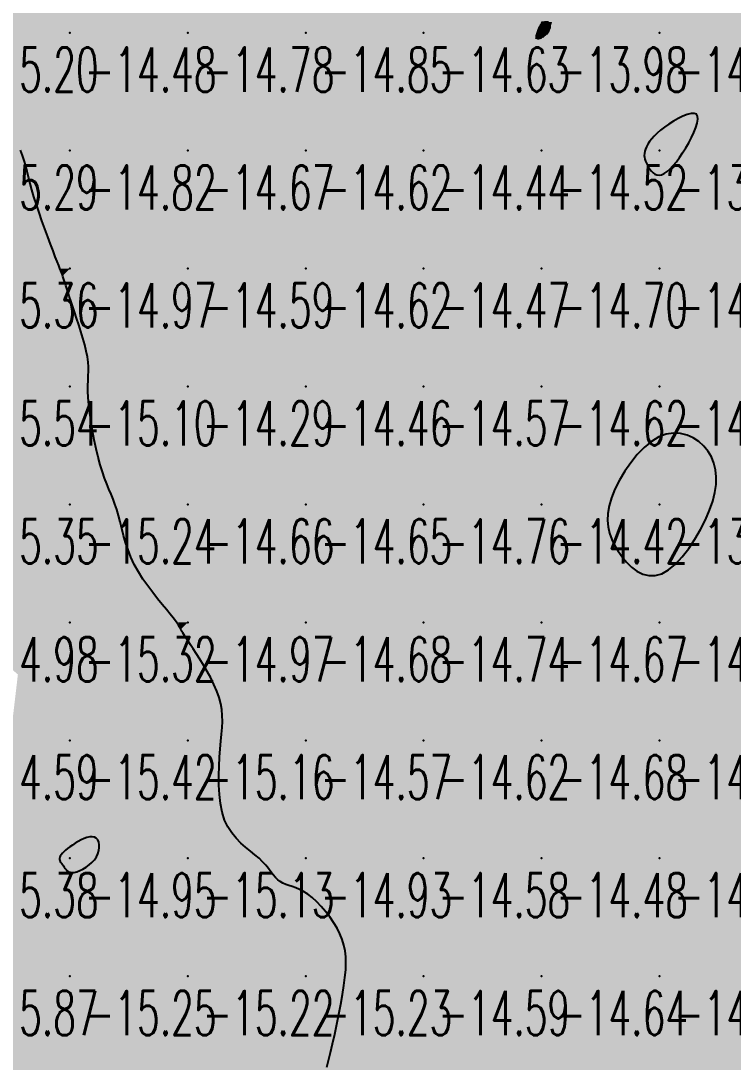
# Model space of a CAD drawing. Header units: millimetres. Extents: x 88261 to 90953, y 390274 to 392322.
# Drawn here: x 89646.1 to 89706.5, y 391120 to 391208.2 of the extents above; entities that cross this region are included whole.
import ezdxf
from ezdxf.enums import TextEntityAlignment as Align

# ---------------------------------------------------------------- set-up
doc = ezdxf.new("R2010")
doc.units = ezdxf.units.MM
doc.header["$LTSCALE"] = 25
for name, color, linetype in [('CN_03_00', 7, 'Continuous'), ('CN_04_00', 242, 'Continuous'), ('COTEAlt', 7, 'Continuous'), ('TN_COLORIAGE', 7, 'Continuous')]:
    doc.layers.add(name, color=color, linetype=linetype)
doc.styles.add('Simplex 1.0', font='Simplex.shx', dxfattribs={"width": 0.99, "height": 2.5})
doc.styles.get("Standard").update_dxf_attribs({"font": 'times.ttf'})

# ---------------------------------------------------------------- blocks, each defined once
blk = doc.blocks.new('COTE')
at = {"color": 0}
blk.add_point((0, 0), dxfattribs=at)
at = {"layer": 'COTEAlt'}
blk.add_attdef('ALT', text='', height=3.75, dxfattribs=at).set_placement((1.25, -1.25), align=Align.TOP_LEFT)

msp = doc.modelspace()

# ---------------------------------------------------------------- linework, layer by layer
at = {"layer": 'CN_03_00', "elevation": -14, "flags": 128}
for points in [[(89690.337, 391206.881), (89690.411, 391206.924), (89690.485, 391206.972), (89690.558, 391207.028), (89690.628, 391207.089), (89690.695, 391207.157), (89690.759, 391207.231), (89690.817, 391207.312), (89690.87, 391207.4), (89690.916, 391207.492), (89690.953, 391207.586), (89690.979, 391207.679), (89690.994, 391207.77), (89690.995, 391207.855), (89690.981, 391207.932), (89690.951, 391207.999), (89690.903, 391208.054), (89690.84, 391208.095), (89690.766, 391208.123), (89690.683, 391208.136), (89690.595, 391208.135), (89690.506, 391208.119), (89690.418, 391208.087), (89690.334, 391208.039), (89690.258, 391207.975), (89690.19, 391207.898), (89690.128, 391207.81), (89690.073, 391207.714), (89690.023, 391207.613), (89689.979, 391207.511), (89689.939, 391207.409), (89689.903, 391207.311), (89689.871, 391207.22), (89689.844, 391207.136), (89689.821, 391207.059), (89689.805, 391206.99), (89689.797, 391206.929), (89689.796, 391206.878), (89689.804, 391206.835), (89689.823, 391206.801), (89689.852, 391206.777), (89689.891, 391206.763), (89689.939, 391206.757), (89689.994, 391206.76), (89690.055, 391206.771), (89690.121, 391206.788), (89690.191, 391206.813), (89690.263, 391206.844), (89690.337, 391206.881)], [(89700.672, 391195.302), (89700.913, 391195.47), (89701.165, 391195.695), (89701.426, 391195.971), (89701.693, 391196.292), (89701.961, 391196.652), (89702.228, 391197.045), (89702.489, 391197.465), (89702.742, 391197.905), (89702.976, 391198.352), (89703.18, 391198.789), (89703.345, 391199.203), (89703.459, 391199.578), (89703.512, 391199.899), (89703.493, 391200.152), (89703.392, 391200.321), (89703.203, 391200.396), (89702.938, 391200.386), (89702.614, 391200.302), (89702.247, 391200.158), (89701.854, 391199.967), (89701.453, 391199.741), (89701.059, 391199.492), (89700.691, 391199.234), (89700.36, 391198.978), (89700.069, 391198.726), (89699.817, 391198.48), (89699.601, 391198.24), (89699.42, 391198.009), (89699.272, 391197.787), (89699.156, 391197.575), (89699.07, 391197.375), (89699.012, 391197.187), (89698.981, 391197.009), (89698.974, 391196.839), (89698.99, 391196.674), (89699.026, 391196.511), (89699.081, 391196.348), (89699.152, 391196.183), (89699.238, 391196.013), (89699.337, 391195.837), (89699.45, 391195.663), (89699.576, 391195.501), (89699.718, 391195.36), (89699.875, 391195.249), (89700.048, 391195.179), (89700.238, 391195.158), (89700.446, 391195.197), (89700.672, 391195.302)], [(89701.025, 391161.699), (89701.609, 391162.187), (89702.185, 391162.801), (89702.741, 391163.512), (89703.265, 391164.291), (89703.742, 391165.11), (89704.161, 391165.941), (89704.509, 391166.756), (89704.774, 391167.529), (89704.956, 391168.258), (89705.057, 391168.944), (89705.078, 391169.586), (89705.02, 391170.186), (89704.884, 391170.746), (89704.673, 391171.264), (89704.387, 391171.743), (89704.03, 391172.181), (89703.608, 391172.566), (89703.131, 391172.883), (89702.606, 391173.118), (89702.044, 391173.258), (89701.453, 391173.288), (89700.841, 391173.193), (89700.218, 391172.96), (89699.592, 391172.581), (89698.975, 391172.074), (89698.381, 391171.466), (89697.822, 391170.782), (89697.31, 391170.048), (89696.858, 391169.29), (89696.479, 391168.533), (89696.184, 391167.803), (89695.984, 391167.121), (89695.874, 391166.486), (89695.849, 391165.89), (89695.902, 391165.329), (89696.025, 391164.794), (89696.212, 391164.281), (89696.457, 391163.782), (89696.753, 391163.291), (89697.094, 391162.807), (89697.475, 391162.347), (89697.895, 391161.934), (89698.349, 391161.591), (89698.835, 391161.34), (89699.348, 391161.203), (89699.887, 391161.204), (89700.448, 391161.364), (89701.025, 391161.699)]]:
    msp.add_lwpolyline(points, close=True, dxfattribs=at)
at = {"layer": 'CN_04_00', "elevation": -15, "flags": 128}
msp.add_lwpolyline([(89672.034, 391119.516), (89672.188, 391120.093), (89672.356, 391120.764), (89672.534, 391121.515), (89672.715, 391122.322), (89672.895, 391123.165), (89673.068, 391124.02), (89673.228, 391124.867), (89673.371, 391125.684), (89673.49, 391126.448), (89673.581, 391127.143), (89673.64, 391127.775), (89673.664, 391128.354), (89673.65, 391128.891), (89673.595, 391129.397), (89673.496, 391129.881), (89673.351, 391130.356), (89673.155, 391130.831), (89672.908, 391131.314), (89672.617, 391131.798), (89672.29, 391132.274), (89671.936, 391132.732), (89671.565, 391133.163), (89671.184, 391133.557), (89670.802, 391133.903), (89670.429, 391134.194), (89670.071, 391134.421), (89669.731, 391134.596), (89669.408, 391134.73), (89669.104, 391134.837), (89668.819, 391134.93), (89668.554, 391135.022), (89668.308, 391135.127), (89668.083, 391135.256), (89667.878, 391135.42), (89667.685, 391135.618), (89667.495, 391135.844), (89667.3, 391136.094), (89667.091, 391136.363), (89666.859, 391136.646), (89666.595, 391136.939), (89666.291, 391137.235), (89665.941, 391137.534), (89665.557, 391137.843), (89665.153, 391138.172), (89664.745, 391138.531), (89664.347, 391138.932), (89663.976, 391139.384), (89663.645, 391139.897), (89663.37, 391140.483), (89663.161, 391141.146), (89663.016, 391141.873), (89662.924, 391142.644), (89662.879, 391143.442), (89662.871, 391144.247), (89662.893, 391145.041), (89662.936, 391145.805), (89662.992, 391146.52), (89663.052, 391147.172), (89663.109, 391147.77), (89663.154, 391148.323), (89663.178, 391148.846), (89663.174, 391149.349), (89663.133, 391149.845), (89663.048, 391150.345), (89662.909, 391150.862), (89662.712, 391151.404), (89662.466, 391151.963), (89662.185, 391152.526), (89661.881, 391153.083), (89661.567, 391153.62), (89661.256, 391154.127), (89660.962, 391154.591), (89660.696, 391155.001), (89660.47, 391155.347), (89660.281, 391155.635), (89660.126, 391155.872), (89659.999, 391156.065), (89659.897, 391156.223), (89659.815, 391156.354), (89659.749, 391156.465), (89659.694, 391156.564), (89659.646, 391156.659), (89659.596, 391156.759), (89659.535, 391156.872), (89659.454, 391157.007), (89659.344, 391157.173), (89659.196, 391157.378), (89659.001, 391157.633), (89658.751, 391157.944), (89658.439, 391158.319), (89658.077, 391158.753), (89657.681, 391159.236), (89657.265, 391159.763), (89656.844, 391160.326), (89656.434, 391160.915), (89656.05, 391161.525), (89655.706, 391162.146), (89655.415, 391162.772), (89655.171, 391163.397), (89654.966, 391164.015), (89654.791, 391164.621), (89654.638, 391165.208), (89654.497, 391165.771), (89654.36, 391166.304), (89654.219, 391166.802), (89654.066, 391167.263), (89653.903, 391167.698), (89653.73, 391168.121), (89653.552, 391168.547), (89653.368, 391168.992), (89653.183, 391169.47), (89652.997, 391169.996), (89652.814, 391170.585), (89652.636, 391171.245), (89652.465, 391171.963), (89652.305, 391172.716), (89652.16, 391173.486), (89652.033, 391174.251), (89651.927, 391174.99), (89651.846, 391175.684), (89651.793, 391176.311), (89651.769, 391176.858), (89651.768, 391177.336), (89651.781, 391177.762), (89651.797, 391178.155), (89651.809, 391178.533), (89651.807, 391178.913), (89651.783, 391179.313), (89651.726, 391179.751), (89651.631, 391180.241), (89651.503, 391180.772), (89651.35, 391181.332), (89651.179, 391181.906), (89650.997, 391182.481), (89650.813, 391183.042), (89650.634, 391183.577), (89650.469, 391184.07), (89650.322, 391184.511), (89650.193, 391184.902), (89650.082, 391185.246), (89649.985, 391185.548), (89649.901, 391185.811), (89649.828, 391186.04), (89649.764, 391186.239), (89649.707, 391186.412), (89649.655, 391186.565), (89649.602, 391186.71), (89649.545, 391186.863), (89649.477, 391187.038), (89649.394, 391187.248), (89649.292, 391187.509), (89649.164, 391187.835), (89649.005, 391188.241), (89648.814, 391188.735), (89648.596, 391189.304), (89648.359, 391189.932), (89648.113, 391190.6), (89647.865, 391191.289), (89647.624, 391191.982), (89647.398, 391192.662), (89647.196, 391193.309), (89647.024, 391193.91), (89646.875, 391194.467), (89646.743, 391194.988), (89646.619, 391195.479), (89646.495, 391195.947), (89646.363, 391196.398), (89646.216, 391196.839), (89646.044, 391197.277)], dxfattribs=at)
msp.add_lwpolyline([(89650.839, 391136.095), (89651.085, 391136.19), (89651.345, 391136.32), (89651.609, 391136.482), (89651.865, 391136.671), (89652.105, 391136.885), (89652.317, 391137.117), (89652.49, 391137.366), (89652.618, 391137.626), (89652.699, 391137.889), (89652.736, 391138.146), (89652.731, 391138.388), (89652.685, 391138.607), (89652.6, 391138.793), (89652.479, 391138.938), (89652.324, 391139.032), (89652.136, 391139.071), (89651.922, 391139.058), (89651.689, 391139.002), (89651.443, 391138.911), (89651.19, 391138.792), (89650.937, 391138.655), (89650.691, 391138.506), (89650.458, 391138.353), (89650.243, 391138.204), (89650.049, 391138.06), (89649.877, 391137.922), (89649.727, 391137.789), (89649.601, 391137.663), (89649.5, 391137.543), (89649.425, 391137.431), (89649.377, 391137.326), (89649.357, 391137.229), (89649.36, 391137.138), (89649.385, 391137.05), (89649.426, 391136.965), (89649.481, 391136.879), (89649.545, 391136.791), (89649.616, 391136.698), (89649.689, 391136.598), (89649.763, 391136.491), (89649.839, 391136.381), (89649.923, 391136.276), (89650.02, 391136.181), (89650.133, 391136.103), (89650.267, 391136.05), (89650.427, 391136.026), (89650.617, 391136.04), (89650.839, 391136.095)], close=True, dxfattribs=at)
at = {"layer": 'TN_COLORIAGE', "color": 231}
for points in [[(89644.352, 391211.342, -14.484), (89643.007, 391207.239, -14.484), (89650.249, 391217.239, -14.484), (89650.249, 391207.239, -14.484)], [(89650.249, 391217.239, -14.36), (89650.249, 391207.239, -14.36), (89660.249, 391217.239, -14.36)], [(89650.249, 391207.239, -14.36), (89660.249, 391207.239, -14.36), (89660.249, 391217.239, -14.36)], [(89660.249, 391217.239, -14.889), (89660.249, 391207.239, -14.889), (89670.249, 391217.239, -14.889)], [(89660.249, 391207.239, -14.889), (89670.249, 391207.239, -14.889), (89670.249, 391217.239, -14.889)], [(89670.249, 391217.239, -14.69), (89670.249, 391207.239, -14.69), (89680.249, 391217.239, -14.69)], [(89670.249, 391207.239, -14.69), (89680.249, 391207.239, -14.69), (89680.249, 391217.239, -14.69)], [(89680.249, 391217.239, -14.231), (89680.249, 391207.239, -14.231), (89690.249, 391217.239, -14.231)], [(89680.249, 391207.239, -14), (89689.866, 391207.239, -14), (89690.249, 391217.239, -14), (89690.249, 391208.215, -14)], [(89700.249, 391217.239, -14), (89691.145, 391208.135, -14), (89690.249, 391217.239, -14), (89690.249, 391208.215, -14)], [(89700.249, 391207.239, -14), (89690.878, 391207.239, -14), (89700.249, 391217.239, -14), (89691.145, 391208.135, -14)], [(89700.249, 391207.239, -14), (89704.425, 391211.416, -14), (89700.249, 391217.239, -14), (89703.534, 391217.239, -14)], [(89700.249, 391207.239, -14), (89704.425, 391211.416, -14), (89710.249, 391207.239, -14), (89710.249, 391209.226, -14)], [(89643.007, 391207.239, -14.484), (89643.868, 391200.859, -14.484), (89650.249, 391207.239, -14.484)], [(89646.385, 391197.239, -14.484), (89643.868, 391200.859, -14.484), (89650.249, 391197.239, -14.484), (89650.249, 391207.239, -14.484)], [(89650.249, 391207.239, -14.782), (89650.249, 391197.239, -14.782), (89660.249, 391207.239, -14.782)], [(89650.249, 391197.239, -14.782), (89660.249, 391197.239, -14.782), (89660.249, 391207.239, -14.782)], [(89660.249, 391207.239, -14.847), (89660.249, 391197.239, -14.847), (89670.249, 391207.239, -14.847)], [(89660.249, 391197.239, -14.847), (89670.249, 391197.239, -14.847), (89670.249, 391207.239, -14.847)], [(89670.249, 391207.239, -14.628), (89670.249, 391197.239, -14.628), (89680.249, 391207.239, -14.628)], [(89670.249, 391197.239, -14.628), (89680.249, 391197.239, -14.628), (89680.249, 391207.239, -14.628)], [(89680.249, 391207.239, -14), (89689.866, 391207.239, -14), (89680.249, 391197.239, -14), (89689.706, 391206.696, -14)], [(89690.249, 391197.239, -14), (89690.249, 391206.782, -14), (89680.249, 391197.239, -14), (89689.706, 391206.696, -14)], [(89690.249, 391197.239, -14), (89690.249, 391206.782, -14), (89700.249, 391207.239, -14), (89690.878, 391207.239, -14)], [(89690.249, 391197.239, -14), (89698.767, 391197.239, -14), (89700.249, 391207.239, -14), (89700.249, 391199.198, -14)], [(89700.249, 391207.239, -14), (89700.249, 391199.198, -14), (89710.249, 391207.239, -14), (89704.382, 391201.372, -14)], [(89710.249, 391197.239, -14), (89702.577, 391197.239, -14), (89710.249, 391207.239, -14), (89704.382, 391201.372, -14)], [(89646.385, 391197.239, -14.816), (89646.853, 391193.843, -14.816), (89650.249, 391197.239, -14.816)], [(89649.382, 391187.239, -14.816), (89646.853, 391193.843, -14.816), (89650.249, 391187.239, -14.816), (89650.249, 391197.239, -14.816)], [(89650.249, 391197.239, -14.675), (89650.249, 391187.239, -14.675), (89660.249, 391197.239, -14.675)], [(89650.249, 391187.239, -14.675), (89660.249, 391187.239, -14.675), (89660.249, 391197.239, -14.675)], [(89660.249, 391197.239, -14.621), (89660.249, 391187.239, -14.621), (89670.249, 391197.239, -14.621)], [(89660.249, 391187.239, -14.621), (89670.249, 391187.239, -14.621), (89670.249, 391197.239, -14.621)], [(89670.249, 391197.239, -14.435), (89670.249, 391187.239, -14.435), (89680.249, 391197.239, -14.435)], [(89670.249, 391187.239, -14.435), (89680.249, 391187.239, -14.435), (89680.249, 391197.239, -14.435)], [(89680.249, 391197.239, -14.521), (89680.249, 391187.239, -14.521), (89690.249, 391197.239, -14.521)], [(89680.249, 391187.239, -14.521), (89690.249, 391187.239, -14.521), (89690.249, 391197.239, -14.521)], [(89690.249, 391187.239, -14), (89699.104, 391196.094, -14), (89690.249, 391197.239, -14), (89698.767, 391197.239, -14)], [(89710.249, 391197.239, -14), (89702.577, 391197.239, -14), (89700.249, 391187.239, -14), (89700.249, 391194.461, -14)], [(89700.249, 391187.239, -14.299), (89710.249, 391187.239, -14.299), (89710.249, 391197.239, -14.299)], [(89690.249, 391187.239, -14), (89699.104, 391196.094, -14), (89700.249, 391187.239, -14), (89700.249, 391194.461, -14)], [(89649.382, 391187.239, -14.966), (89649.653, 391186.644, -14.966), (89650.249, 391187.239, -14.966)], [(89650.249, 391184.656, -14.966), (89649.653, 391186.644, -14.966), (89650.249, 391187.239, -14.966)], [(89650.249, 391184.656, -14.587), (89652.163, 391179.153, -14.587), (89650.249, 391187.239, -14.587), (89660.249, 391187.239, -14.587)], [(89652.163, 391179.153, -14.289), (89651.457, 391177.239, -14.289), (89660.249, 391187.239, -14.289), (89660.249, 391177.239, -14.289)], [(89660.249, 391187.239, -14.623), (89660.249, 391177.239, -14.623), (89670.249, 391187.239, -14.623)], [(89660.249, 391177.239, -14.623), (89670.249, 391177.239, -14.623), (89670.249, 391187.239, -14.623)], [(89670.249, 391187.239, -14.467), (89670.249, 391177.239, -14.467), (89680.249, 391187.239, -14.467)], [(89670.249, 391177.239, -14.467), (89680.249, 391177.239, -14.467), (89680.249, 391187.239, -14.467)], [(89680.249, 391187.239, -14.702), (89680.249, 391177.239, -14.702), (89690.249, 391187.239, -14.702)], [(89680.249, 391177.239, -14.702), (89690.249, 391177.239, -14.702), (89690.249, 391187.239, -14.702)], [(89690.249, 391187.239, -14.236), (89690.249, 391177.239, -14.236), (89700.249, 391187.239, -14.236)], [(89690.249, 391177.239, -14.236), (89700.249, 391177.239, -14.236), (89700.249, 391187.239, -14.236)], [(89700.249, 391187.239, -14.343), (89700.249, 391177.239, -14.343), (89710.249, 391187.239, -14.343)], [(89700.249, 391177.239, -14.343), (89710.249, 391177.239, -14.343), (89710.249, 391187.239, -14.343)], [(89651.457, 391177.239, -14.289), (89652.767, 391169.758, -14.289), (89660.249, 391177.239, -14.289)], [(89654.359, 391167.239, -14.289), (89652.767, 391169.758, -14.289), (89660.249, 391167.239, -14.289), (89660.249, 391177.239, -14.289)], [(89660.249, 391177.239, -14.46), (89660.249, 391167.239, -14.46), (89670.249, 391177.239, -14.46)], [(89660.249, 391167.239, -14.46), (89670.249, 391167.239, -14.46), (89670.249, 391177.239, -14.46)], [(89670.249, 391177.239, -14.574), (89670.249, 391167.239, -14.574), (89680.249, 391177.239, -14.574)], [(89670.249, 391167.239, -14.574), (89680.249, 391167.239, -14.574), (89680.249, 391177.239, -14.574)], [(89680.249, 391177.239, -14.625), (89680.249, 391167.239, -14.625), (89690.249, 391177.239, -14.625)], [(89680.249, 391167.239, -14.625), (89690.249, 391167.239, -14.625), (89690.249, 391177.239, -14.625)], [(89690.249, 391177.239, -14.158), (89690.249, 391167.239, -14.158), (89700.249, 391177.239, -14.158)], [(89690.249, 391167.239, -14), (89695.143, 391167.239, -14), (89700.249, 391177.239, -14), (89700.249, 391174.591, -14)], [(89710.249, 391177.239, -14), (89705.167, 391172.157, -14), (89700.249, 391177.239, -14), (89700.249, 391174.591, -14)], [(89710.249, 391177.239, -14), (89705.167, 391172.157, -14), (89710.249, 391167.239, -14), (89705.409, 391167.239, -14)], [(89654.359, 391167.239, -14.657), (89655.109, 391162.1, -14.657), (89660.249, 391167.239, -14.657)], [(89659.444, 391157.239, -14.657), (89655.109, 391162.1, -14.657), (89660.249, 391157.239, -14.657), (89660.249, 391167.239, -14.657)], [(89660.249, 391167.239, -14.648), (89660.249, 391157.239, -14.648), (89670.249, 391167.239, -14.648)], [(89660.249, 391157.239, -14.648), (89670.249, 391157.239, -14.648), (89670.249, 391167.239, -14.648)], [(89670.249, 391167.239, -14.759), (89670.249, 391157.239, -14.759), (89680.249, 391167.239, -14.759)], [(89670.249, 391157.239, -14.759), (89680.249, 391157.239, -14.759), (89680.249, 391167.239, -14.759)], [(89680.249, 391167.239, -14.421), (89680.249, 391157.239, -14.421), (89690.249, 391167.239, -14.421)], [(89680.249, 391157.239, -14.421), (89690.249, 391157.239, -14.421), (89690.249, 391167.239, -14.421)], [(89690.249, 391157.239, -14), (89696.282, 391163.272, -14), (89690.249, 391167.239, -14), (89695.143, 391167.239, -14)], [(89710.249, 391167.239, -14), (89705.409, 391167.239, -14), (89700.249, 391157.239, -14), (89700.249, 391159.418, -14)], [(89700.249, 391157.239, -14.412), (89710.249, 391157.239, -14.412), (89710.249, 391167.239, -14.412)], [(89690.249, 391157.239, -14), (89696.282, 391163.272, -14), (89700.249, 391157.239, -14), (89700.249, 391159.418, -14)], [(89659.444, 391157.239, -14.972), (89659.618, 391156.609, -14.972), (89660.249, 391157.239, -14.972)], [(89660.249, 391155.71, -14.972), (89659.618, 391156.609, -14.972), (89660.249, 391157.239, -14.972)], [(89660.249, 391155.71, -14.683), (89663.565, 391150.556, -14.683), (89660.249, 391157.239, -14.683), (89670.249, 391157.239, -14.683)], [(89663.565, 391150.556, -14.574), (89662.943, 391147.239, -14.574), (89670.249, 391157.239, -14.574), (89670.249, 391147.239, -14.574)], [(89670.249, 391157.239, -14.743), (89670.249, 391147.239, -14.743), (89680.249, 391157.239, -14.743)], [(89670.249, 391147.239, -14.743), (89680.249, 391147.239, -14.743), (89680.249, 391157.239, -14.743)], [(89680.249, 391157.239, -14.668), (89680.249, 391147.239, -14.668), (89690.249, 391157.239, -14.668)], [(89680.249, 391147.239, -14.668), (89690.249, 391147.239, -14.668), (89690.249, 391157.239, -14.668)], [(89690.249, 391157.239, -14.122), (89690.249, 391147.239, -14.122), (89700.249, 391157.239, -14.122)], [(89690.249, 391147.239, -14.122), (89700.249, 391147.239, -14.122), (89700.249, 391157.239, -14.122)], [(89700.249, 391157.239, -14.147), (89700.249, 391147.239, -14.147), (89710.249, 391157.239, -14.147)], [(89700.249, 391147.239, -14.147), (89710.249, 391147.239, -14.147), (89710.249, 391157.239, -14.147)], [(89662.614, 391139.605, -14.574), (89662.943, 391147.239, -14.574), (89670.249, 391147.239, -14.574)], [(89666.818, 391137.239, -14.574), (89662.614, 391139.605, -14.574), (89670.249, 391137.239, -14.574), (89670.249, 391147.239, -14.574)], [(89670.249, 391147.239, -14.623), (89670.249, 391137.239, -14.623), (89680.249, 391147.239, -14.623)], [(89670.249, 391137.239, -14.623), (89680.249, 391137.239, -14.623), (89680.249, 391147.239, -14.623)], [(89680.249, 391147.239, -14.677), (89680.249, 391137.239, -14.677), (89690.249, 391147.239, -14.677)], [(89680.249, 391137.239, -14.677), (89690.249, 391137.239, -14.677), (89690.249, 391147.239, -14.677)], [(89690.249, 391147.239, -14.507), (89690.249, 391137.239, -14.507), (89700.249, 391147.239, -14.507)], [(89690.249, 391137.239, -14.507), (89700.249, 391137.239, -14.507), (89700.249, 391147.239, -14.507)], [(89700.249, 391147.239, -14.136), (89700.249, 391137.239, -14.136), (89710.249, 391147.239, -14.136)], [(89700.249, 391137.239, -14.136), (89710.249, 391137.239, -14.136), (89710.249, 391147.239, -14.136)], [(89652.672, 391139.662, -14.95), (89650.249, 391138.305, -14.95), (89650.249, 391137.239, -14.95)], [(89653.006, 391137.239, -14.95), (89652.672, 391139.662, -14.95), (89650.249, 391137.239, -14.95)], [(89649.078, 391137.239, -14.95), (89650.249, 391138.305, -14.95), (89650.249, 391137.239, -14.95)], [(89649.078, 391137.239, -14.95), (89649.702, 391136.693, -14.95), (89650.249, 391137.239, -14.95)], [(89650.249, 391135.577, -14.95), (89649.702, 391136.693, -14.95), (89650.249, 391137.239, -14.95)], [(89653.006, 391137.239, -14.95), (89650.249, 391135.577, -14.95), (89650.249, 391137.239, -14.95)], [(89666.818, 391137.239, -14.931), (89667.858, 391134.849, -14.931), (89670.249, 391137.239, -14.931)], [(89667.858, 391134.849, -14.931), (89670.249, 391134.9, -14.931), (89670.249, 391137.239, -14.931)], [(89670.249, 391134.9, -14.575), (89673.72, 391130.711, -14.575), (89670.249, 391137.239, -14.575), (89680.249, 391137.239, -14.575)], [(89673.798, 391127.239, -14.575), (89673.72, 391130.711, -14.575), (89680.249, 391127.239, -14.575), (89680.249, 391137.239, -14.575)], [(89680.249, 391137.239, -14.481), (89680.249, 391127.239, -14.481), (89690.249, 391137.239, -14.481)], [(89680.249, 391127.239, -14.481), (89690.249, 391127.239, -14.481), (89690.249, 391137.239, -14.481)], [(89690.249, 391137.239, -14.324), (89690.249, 391127.239, -14.324), (89700.249, 391137.239, -14.324)], [(89690.249, 391127.239, -14.324), (89700.249, 391127.239, -14.324), (89700.249, 391137.239, -14.324)], [(89700.249, 391137.239, -14.266), (89700.249, 391127.239, -14.266), (89710.249, 391137.239, -14.266)], [(89700.249, 391127.239, -14.266), (89710.249, 391127.239, -14.266), (89710.249, 391137.239, -14.266)], [(89672.029, 391119.019, -14.172), (89671.219, 391117.239, -14.172), (89680.249, 391127.239, -14.172), (89680.249, 391117.239, -14.172)], [(89672.029, 391119.019, -14.589), (89673.798, 391127.239, -14.589), (89680.249, 391127.239, -14.589)], [(89680.249, 391127.239, -14.645), (89680.249, 391117.239, -14.645), (89690.249, 391127.239, -14.645)], [(89690.249, 391127.239, -14), (89690.249, 391117.637, -14), (89680.249, 391117.239, -14), (89688.907, 391117.239, -14)], [(89690.249, 391127.239, -14), (89690.249, 391117.637, -14), (89700.249, 391127.239, -14), (89690.698, 391117.688, -14)], [(89700.249, 391127.239, -14), (89690.698, 391117.688, -14), (89700.249, 391117.239, -14), (89690.703, 391117.239, -14)], [(89700.249, 391127.239, -14.418), (89700.249, 391117.239, -14.418), (89710.249, 391127.239, -14.418)], [(89700.249, 391117.239, -14.418), (89710.249, 391117.239, -14.418), (89710.249, 391127.239, -14.418)]]:
    msp.add_solid(points, dxfattribs=at)
at = {"layer": 'TN_COLORIAGE', "color": 221}
for points in [[(89690.249, 391208.215, -13.975), (89689.866, 391207.239, -13.975), (89690.249, 391207.239, -13.975)], [(89690.249, 391208.215, -13.975), (89691.145, 391208.135, -13.975), (89690.249, 391207.239, -13.975)], [(89691.145, 391208.135, -13.975), (89690.878, 391207.239, -13.975), (89690.249, 391207.239, -13.975)], [(89689.706, 391206.696, -13.975), (89689.866, 391207.239, -13.975), (89690.249, 391207.239, -13.975)], [(89689.706, 391206.696, -13.975), (89690.249, 391206.782, -13.975), (89690.249, 391207.239, -13.975)], [(89690.878, 391207.239, -13.975), (89690.249, 391206.782, -13.975), (89690.249, 391207.239, -13.975)], [(89704.382, 391201.372, -13.909), (89700.249, 391199.198, -13.909), (89700.249, 391197.239, -13.909)], [(89704.382, 391201.372, -13.909), (89702.577, 391197.239, -13.909), (89700.249, 391197.239, -13.909)], [(89700.249, 391199.198, -13.909), (89698.767, 391197.239, -13.909), (89700.249, 391197.239, -13.909)], [(89698.767, 391197.239, -13.909), (89699.104, 391196.094, -13.909), (89700.249, 391197.239, -13.909)], [(89700.249, 391194.461, -13.909), (89699.104, 391196.094, -13.909), (89700.249, 391197.239, -13.909)], [(89700.249, 391194.461, -13.909), (89702.577, 391197.239, -13.909), (89700.249, 391197.239, -13.909)], [(89700.249, 391174.591, -13.561), (89695.143, 391167.239, -13.561), (89700.249, 391167.239, -13.561)], [(89700.249, 391174.591, -13.561), (89705.167, 391172.157, -13.561), (89700.249, 391167.239, -13.561)], [(89705.409, 391167.239, -13.561), (89705.167, 391172.157, -13.561), (89700.249, 391167.239, -13.561)], [(89695.143, 391167.239, -13.561), (89696.282, 391163.272, -13.561), (89700.249, 391167.239, -13.561)], [(89700.249, 391159.418, -13.561), (89696.282, 391163.272, -13.561), (89700.249, 391167.239, -13.561)], [(89700.249, 391159.418, -13.561), (89705.409, 391167.239, -13.561), (89700.249, 391167.239, -13.561)]]:
    msp.add_solid(points, dxfattribs=at)
at = {"layer": 'TN_COLORIAGE', "color": 241}
for points in [[(89643.868, 391200.859, -15.293), (89646.385, 391197.239, -15.293), (89640.249, 391197.239, -15.293)], [(89640.249, 391187.239, -15), (89646.853, 391193.843, -15), (89640.249, 391197.239, -15), (89646.385, 391197.239, -15)], [(89646.853, 391193.843, -15.358), (89649.382, 391187.239, -15.358), (89640.249, 391187.239, -15.358)], [(89640.249, 391177.239, -15), (89649.653, 391186.644, -15), (89640.249, 391187.239, -15), (89649.382, 391187.239, -15)], [(89640.249, 391177.239, -15), (89649.653, 391186.644, -15), (89650.249, 391177.239, -15), (89650.249, 391184.656, -15)], [(89652.163, 391179.153, -15.098), (89650.249, 391184.656, -15.098), (89650.249, 391177.239, -15.098)], [(89651.457, 391177.239, -15.098), (89652.163, 391179.153, -15.098), (89650.249, 391177.239, -15.098)], [(89640.249, 391177.239, -15.098), (89640.249, 391167.239, -15.098), (89650.249, 391177.239, -15.098)], [(89640.249, 391167.239, -15.098), (89650.249, 391167.239, -15.098), (89650.249, 391177.239, -15.098)], [(89650.249, 391167.239, -15), (89652.767, 391169.758, -15), (89650.249, 391177.239, -15), (89651.457, 391177.239, -15)], [(89652.767, 391169.758, -15.239), (89654.359, 391167.239, -15.239), (89650.249, 391167.239, -15.239)], [(89640.249, 391167.239, -15), (89640.249, 391157.718, -15), (89650.249, 391167.239, -15), (89640.935, 391157.926, -15)], [(89650.249, 391157.239, -15), (89640.765, 391157.239, -15), (89650.249, 391167.239, -15), (89640.935, 391157.926, -15)], [(89650.249, 391157.239, -15), (89655.109, 391162.1, -15), (89650.249, 391167.239, -15), (89654.359, 391167.239, -15)], [(89655.109, 391162.1, -15.324), (89659.444, 391157.239, -15.324), (89650.249, 391157.239, -15.324)], [(89645.829, 391152.819, -15.324), (89640.765, 391157.239, -15.324), (89650.249, 391157.239, -15.324)], [(89650.249, 391147.239, -15), (89645.175, 391147.239, -15), (89650.249, 391157.239, -15), (89645.829, 391152.819, -15)], [(89650.249, 391147.239, -15), (89659.618, 391156.609, -15), (89650.249, 391157.239, -15), (89659.444, 391157.239, -15)], [(89650.249, 391147.239, -15), (89659.618, 391156.609, -15), (89660.249, 391147.239, -15), (89660.249, 391155.71, -15)], [(89663.565, 391150.556, -15.157), (89660.249, 391155.71, -15.157), (89660.249, 391147.239, -15.157)], [(89662.943, 391147.239, -15.157), (89663.565, 391150.556, -15.157), (89660.249, 391147.239, -15.157)], [(89650.249, 391147.239, -15), (89645.175, 391147.239, -15), (89640.249, 391137.239, -15), (89640.249, 391142.048, -15)], [(89650.249, 391147.239, -15), (89650.249, 391138.305, -15), (89640.249, 391137.239, -15), (89649.078, 391137.239, -15)], [(89650.249, 391147.239, -15), (89650.249, 391138.305, -15), (89660.249, 391147.239, -15), (89652.672, 391139.662, -15)], [(89660.249, 391147.239, -15), (89652.672, 391139.662, -15), (89660.249, 391137.239, -15), (89653.006, 391137.239, -15)], [(89660.249, 391147.239, -15), (89662.943, 391147.239, -15), (89660.249, 391137.239, -15), (89662.614, 391139.605, -15)], [(89662.614, 391139.605, -15.132), (89666.818, 391137.239, -15.132), (89660.249, 391137.239, -15.132)], [(89640.249, 391127.239, -15), (89649.702, 391136.693, -15), (89640.249, 391137.239, -15), (89649.078, 391137.239, -15)], [(89640.249, 391127.239, -15), (89649.702, 391136.693, -15), (89650.249, 391127.239, -15), (89650.249, 391135.577, -15)], [(89650.249, 391127.239, -15), (89650.249, 391135.577, -15), (89660.249, 391137.239, -15), (89653.006, 391137.239, -15)], [(89650.249, 391127.239, -15.132), (89660.249, 391127.239, -15.132), (89660.249, 391137.239, -15.132)], [(89660.249, 391127.239, -15), (89667.858, 391134.849, -15), (89660.249, 391137.239, -15), (89666.818, 391137.239, -15)], [(89670.249, 391127.239, -15), (89670.249, 391134.9, -15), (89660.249, 391127.239, -15), (89667.858, 391134.849, -15)], [(89673.72, 391130.711, -15.226), (89670.249, 391134.9, -15.226), (89670.249, 391127.239, -15.226)], [(89673.72, 391130.711, -15.226), (89673.798, 391127.239, -15.226), (89670.249, 391127.239, -15.226)], [(89640.249, 391127.239, -15.252), (89640.249, 391117.239, -15.252), (89650.249, 391127.239, -15.252)], [(89640.249, 391117.239, -15), (89649.104, 391117.239, -15), (89650.249, 391127.239, -15), (89650.249, 391118.892, -15)], [(89650.249, 391127.239, -15), (89650.249, 391118.892, -15), (89660.249, 391127.239, -15), (89652.101, 391119.092, -15)], [(89660.249, 391117.239, -15), (89651.044, 391117.239, -15), (89660.249, 391127.239, -15), (89652.101, 391119.092, -15)], [(89660.249, 391127.239, -15.226), (89660.249, 391117.239, -15.226), (89670.249, 391127.239, -15.226)], [(89660.249, 391117.239, -15.226), (89670.249, 391117.239, -15.226), (89670.249, 391127.239, -15.226)], [(89670.249, 391127.239, -15), (89673.798, 391127.239, -15), (89670.249, 391117.239, -15), (89672.029, 391119.019, -15)]]:
    msp.add_solid(points, dxfattribs=at)

# ---------------------------------------------------------------- block references
at = {"layer": 'COTEAlt'}
ref = msp.add_blockref('COTE', (89640.249, 391207.239), dxfattribs=at)
ref.add_attrib('ALT', '-15.20', dxfattribs={"height": 3.75, "style": 'Simplex 1.0', "width": 0.6}).set_placement((89641.499, 391205.989), align=Align.TOP_LEFT)
ref = msp.add_blockref('COTE', (89650.249, 391207.239), dxfattribs=at)
ref.add_attrib('ALT', '-14.48', dxfattribs={"height": 3.75, "style": 'Simplex 1.0', "width": 0.6}).set_placement((89651.499, 391205.989), align=Align.TOP_LEFT)
ref = msp.add_blockref('COTE', (89660.249, 391207.239), dxfattribs=at)
ref.add_attrib('ALT', '-14.78', dxfattribs={"height": 3.75, "style": 'Simplex 1.0', "width": 0.6}).set_placement((89661.499, 391205.989), align=Align.TOP_LEFT)
ref = msp.add_blockref('COTE', (89670.249, 391207.239), dxfattribs=at)
ref.add_attrib('ALT', '-14.85', dxfattribs={"height": 3.75, "style": 'Simplex 1.0', "width": 0.6}).set_placement((89671.499, 391205.989), align=Align.TOP_LEFT)
ref = msp.add_blockref('COTE', (89680.249, 391207.239), dxfattribs=at)
ref.add_attrib('ALT', '-14.63', dxfattribs={"height": 3.75, "style": 'Simplex 1.0', "width": 0.6}).set_placement((89681.499, 391205.989), align=Align.TOP_LEFT)
ref = msp.add_blockref('COTE', (89690.249, 391207.239), dxfattribs=at)
ref.add_attrib('ALT', '-13.98', dxfattribs={"height": 3.75, "style": 'Simplex 1.0', "width": 0.6}).set_placement((89691.499, 391205.989), align=Align.TOP_LEFT)
ref = msp.add_blockref('COTE', (89700.249, 391207.239), dxfattribs=at)
ref.add_attrib('ALT', '-14.37', dxfattribs={"height": 3.75, "style": 'Simplex 1.0', "width": 0.6}).set_placement((89701.499, 391205.989), align=Align.TOP_LEFT)
ref = msp.add_blockref('COTE', (89640.249, 391197.239), dxfattribs=at)
ref.add_attrib('ALT', '-15.29', dxfattribs={"height": 3.75, "style": 'Simplex 1.0', "width": 0.6}).set_placement((89641.499, 391195.989), align=Align.TOP_LEFT)
ref = msp.add_blockref('COTE', (89650.249, 391197.239), dxfattribs=at)
ref.add_attrib('ALT', '-14.82', dxfattribs={"height": 3.75, "style": 'Simplex 1.0', "width": 0.6}).set_placement((89651.499, 391195.989), align=Align.TOP_LEFT)
ref = msp.add_blockref('COTE', (89660.249, 391197.239), dxfattribs=at)
ref.add_attrib('ALT', '-14.67', dxfattribs={"height": 3.75, "style": 'Simplex 1.0', "width": 0.6}).set_placement((89661.499, 391195.989), align=Align.TOP_LEFT)
ref = msp.add_blockref('COTE', (89670.249, 391197.239), dxfattribs=at)
ref.add_attrib('ALT', '-14.62', dxfattribs={"height": 3.75, "style": 'Simplex 1.0', "width": 0.6}).set_placement((89671.499, 391195.989), align=Align.TOP_LEFT)
ref = msp.add_blockref('COTE', (89680.249, 391197.239), dxfattribs=at)
ref.add_attrib('ALT', '-14.44', dxfattribs={"height": 3.75, "style": 'Simplex 1.0', "width": 0.6}).set_placement((89681.499, 391195.989), align=Align.TOP_LEFT)
ref = msp.add_blockref('COTE', (89690.249, 391197.239), dxfattribs=at)
ref.add_attrib('ALT', '-14.52', dxfattribs={"height": 3.75, "style": 'Simplex 1.0', "width": 0.6}).set_placement((89691.499, 391195.989), align=Align.TOP_LEFT)
ref = msp.add_blockref('COTE', (89700.249, 391197.239), dxfattribs=at)
ref.add_attrib('ALT', '-13.91', dxfattribs={"height": 3.75, "style": 'Simplex 1.0', "width": 0.6}).set_placement((89701.499, 391195.989), align=Align.TOP_LEFT)
ref = msp.add_blockref('COTE', (89640.249, 391187.239), dxfattribs=at)
ref.add_attrib('ALT', '-15.36', dxfattribs={"height": 3.75, "style": 'Simplex 1.0', "width": 0.6}).set_placement((89641.499, 391185.989), align=Align.TOP_LEFT)
ref = msp.add_blockref('COTE', (89650.249, 391187.239), dxfattribs=at)
ref.add_attrib('ALT', '-14.97', dxfattribs={"height": 3.75, "style": 'Simplex 1.0', "width": 0.6}).set_placement((89651.499, 391185.989), align=Align.TOP_LEFT)
ref = msp.add_blockref('COTE', (89660.249, 391187.239), dxfattribs=at)
ref.add_attrib('ALT', '-14.59', dxfattribs={"height": 3.75, "style": 'Simplex 1.0', "width": 0.6}).set_placement((89661.499, 391185.989), align=Align.TOP_LEFT)
ref = msp.add_blockref('COTE', (89670.249, 391187.239), dxfattribs=at)
ref.add_attrib('ALT', '-14.62', dxfattribs={"height": 3.75, "style": 'Simplex 1.0', "width": 0.6}).set_placement((89671.499, 391185.989), align=Align.TOP_LEFT)
ref = msp.add_blockref('COTE', (89680.249, 391187.239), dxfattribs=at)
ref.add_attrib('ALT', '-14.47', dxfattribs={"height": 3.75, "style": 'Simplex 1.0', "width": 0.6}).set_placement((89681.499, 391185.989), align=Align.TOP_LEFT)
ref = msp.add_blockref('COTE', (89690.249, 391187.239), dxfattribs=at)
ref.add_attrib('ALT', '-14.70', dxfattribs={"height": 3.75, "style": 'Simplex 1.0', "width": 0.6}).set_placement((89691.499, 391185.989), align=Align.TOP_LEFT)
ref = msp.add_blockref('COTE', (89700.249, 391187.239), dxfattribs=at)
ref.add_attrib('ALT', '-14.24', dxfattribs={"height": 3.75, "style": 'Simplex 1.0', "width": 0.6}).set_placement((89701.499, 391185.989), align=Align.TOP_LEFT)
ref = msp.add_blockref('COTE', (89640.249, 391177.239), dxfattribs=at)
ref.add_attrib('ALT', '-15.54', dxfattribs={"height": 3.75, "style": 'Simplex 1.0', "width": 0.6}).set_placement((89641.499, 391175.989), align=Align.TOP_LEFT)
ref = msp.add_blockref('COTE', (89650.249, 391177.239), dxfattribs=at)
ref.add_attrib('ALT', '-15.10', dxfattribs={"height": 3.75, "style": 'Simplex 1.0', "width": 0.6}).set_placement((89651.499, 391175.989), align=Align.TOP_LEFT)
ref = msp.add_blockref('COTE', (89660.249, 391177.239), dxfattribs=at)
ref.add_attrib('ALT', '-14.29', dxfattribs={"height": 3.75, "style": 'Simplex 1.0', "width": 0.6}).set_placement((89661.499, 391175.989), align=Align.TOP_LEFT)
ref = msp.add_blockref('COTE', (89670.249, 391177.239), dxfattribs=at)
ref.add_attrib('ALT', '-14.46', dxfattribs={"height": 3.75, "style": 'Simplex 1.0', "width": 0.6}).set_placement((89671.499, 391175.989), align=Align.TOP_LEFT)
ref = msp.add_blockref('COTE', (89680.249, 391177.239), dxfattribs=at)
ref.add_attrib('ALT', '-14.57', dxfattribs={"height": 3.75, "style": 'Simplex 1.0', "width": 0.6}).set_placement((89681.499, 391175.989), align=Align.TOP_LEFT)
ref = msp.add_blockref('COTE', (89690.249, 391177.239), dxfattribs=at)
ref.add_attrib('ALT', '-14.62', dxfattribs={"height": 3.75, "style": 'Simplex 1.0', "width": 0.6}).set_placement((89691.499, 391175.989), align=Align.TOP_LEFT)
ref = msp.add_blockref('COTE', (89700.249, 391177.239), dxfattribs=at)
ref.add_attrib('ALT', '-14.16', dxfattribs={"height": 3.75, "style": 'Simplex 1.0', "width": 0.6}).set_placement((89701.499, 391175.989), align=Align.TOP_LEFT)
ref = msp.add_blockref('COTE', (89640.249, 391167.239), dxfattribs=at)
ref.add_attrib('ALT', '-15.35', dxfattribs={"height": 3.75, "style": 'Simplex 1.0', "width": 0.6}).set_placement((89641.499, 391165.989), align=Align.TOP_LEFT)
ref = msp.add_blockref('COTE', (89650.249, 391167.239), dxfattribs=at)
ref.add_attrib('ALT', '-15.24', dxfattribs={"height": 3.75, "style": 'Simplex 1.0', "width": 0.6}).set_placement((89651.499, 391165.989), align=Align.TOP_LEFT)
ref = msp.add_blockref('COTE', (89660.249, 391167.239), dxfattribs=at)
ref.add_attrib('ALT', '-14.66', dxfattribs={"height": 3.75, "style": 'Simplex 1.0', "width": 0.6}).set_placement((89661.499, 391165.989), align=Align.TOP_LEFT)
ref = msp.add_blockref('COTE', (89670.249, 391167.239), dxfattribs=at)
ref.add_attrib('ALT', '-14.65', dxfattribs={"height": 3.75, "style": 'Simplex 1.0', "width": 0.6}).set_placement((89671.499, 391165.989), align=Align.TOP_LEFT)
ref = msp.add_blockref('COTE', (89680.249, 391167.239), dxfattribs=at)
ref.add_attrib('ALT', '-14.76', dxfattribs={"height": 3.75, "style": 'Simplex 1.0', "width": 0.6}).set_placement((89681.499, 391165.989), align=Align.TOP_LEFT)
ref = msp.add_blockref('COTE', (89690.249, 391167.239), dxfattribs=at)
ref.add_attrib('ALT', '-14.42', dxfattribs={"height": 3.75, "style": 'Simplex 1.0', "width": 0.6}).set_placement((89691.499, 391165.989), align=Align.TOP_LEFT)
ref = msp.add_blockref('COTE', (89700.249, 391167.239), dxfattribs=at)
ref.add_attrib('ALT', '-13.56', dxfattribs={"height": 3.75, "style": 'Simplex 1.0', "width": 0.6}).set_placement((89701.499, 391165.989), align=Align.TOP_LEFT)
ref = msp.add_blockref('COTE', (89640.249, 391157.239), dxfattribs=at)
ref.add_attrib('ALT', '-14.98', dxfattribs={"height": 3.75, "style": 'Simplex 1.0', "width": 0.6}).set_placement((89641.499, 391155.989), align=Align.TOP_LEFT)
ref = msp.add_blockref('COTE', (89650.249, 391157.239), dxfattribs=at)
ref.add_attrib('ALT', '-15.32', dxfattribs={"height": 3.75, "style": 'Simplex 1.0', "width": 0.6}).set_placement((89651.499, 391155.989), align=Align.TOP_LEFT)
ref = msp.add_blockref('COTE', (89660.249, 391157.239), dxfattribs=at)
ref.add_attrib('ALT', '-14.97', dxfattribs={"height": 3.75, "style": 'Simplex 1.0', "width": 0.6}).set_placement((89661.499, 391155.989), align=Align.TOP_LEFT)
ref = msp.add_blockref('COTE', (89670.249, 391157.239), dxfattribs=at)
ref.add_attrib('ALT', '-14.68', dxfattribs={"height": 3.75, "style": 'Simplex 1.0', "width": 0.6}).set_placement((89671.499, 391155.989), align=Align.TOP_LEFT)
ref = msp.add_blockref('COTE', (89680.249, 391157.239), dxfattribs=at)
ref.add_attrib('ALT', '-14.74', dxfattribs={"height": 3.75, "style": 'Simplex 1.0', "width": 0.6}).set_placement((89681.499, 391155.989), align=Align.TOP_LEFT)
ref = msp.add_blockref('COTE', (89690.249, 391157.239), dxfattribs=at)
ref.add_attrib('ALT', '-14.67', dxfattribs={"height": 3.75, "style": 'Simplex 1.0', "width": 0.6}).set_placement((89691.499, 391155.989), align=Align.TOP_LEFT)
ref = msp.add_blockref('COTE', (89700.249, 391157.239), dxfattribs=at)
ref.add_attrib('ALT', '-14.12', dxfattribs={"height": 3.75, "style": 'Simplex 1.0', "width": 0.6}).set_placement((89701.499, 391155.989), align=Align.TOP_LEFT)
ref = msp.add_blockref('COTE', (89640.249, 391147.239), dxfattribs=at)
ref.add_attrib('ALT', '-14.59', dxfattribs={"height": 3.75, "style": 'Simplex 1.0', "width": 0.6}).set_placement((89641.499, 391145.989), align=Align.TOP_LEFT)
ref = msp.add_blockref('COTE', (89650.249, 391147.239), dxfattribs=at)
ref.add_attrib('ALT', '-15.42', dxfattribs={"height": 3.75, "style": 'Simplex 1.0', "width": 0.6}).set_placement((89651.499, 391145.989), align=Align.TOP_LEFT)
ref = msp.add_blockref('COTE', (89660.249, 391147.239), dxfattribs=at)
ref.add_attrib('ALT', '-15.16', dxfattribs={"height": 3.75, "style": 'Simplex 1.0', "width": 0.6}).set_placement((89661.499, 391145.989), align=Align.TOP_LEFT)
ref = msp.add_blockref('COTE', (89670.249, 391147.239), dxfattribs=at)
ref.add_attrib('ALT', '-14.57', dxfattribs={"height": 3.75, "style": 'Simplex 1.0', "width": 0.6}).set_placement((89671.499, 391145.989), align=Align.TOP_LEFT)
ref = msp.add_blockref('COTE', (89680.249, 391147.239), dxfattribs=at)
ref.add_attrib('ALT', '-14.62', dxfattribs={"height": 3.75, "style": 'Simplex 1.0', "width": 0.6}).set_placement((89681.499, 391145.989), align=Align.TOP_LEFT)
ref = msp.add_blockref('COTE', (89690.249, 391147.239), dxfattribs=at)
ref.add_attrib('ALT', '-14.68', dxfattribs={"height": 3.75, "style": 'Simplex 1.0', "width": 0.6}).set_placement((89691.499, 391145.989), align=Align.TOP_LEFT)
ref = msp.add_blockref('COTE', (89700.249, 391147.239), dxfattribs=at)
ref.add_attrib('ALT', '-14.51', dxfattribs={"height": 3.75, "style": 'Simplex 1.0', "width": 0.6}).set_placement((89701.499, 391145.989), align=Align.TOP_LEFT)
ref = msp.add_blockref('COTE', (89640.249, 391137.239), dxfattribs=at)
ref.add_attrib('ALT', '-15.38', dxfattribs={"height": 3.75, "style": 'Simplex 1.0', "width": 0.6}).set_placement((89641.499, 391135.989), align=Align.TOP_LEFT)
ref = msp.add_blockref('COTE', (89650.249, 391137.239), dxfattribs=at)
ref.add_attrib('ALT', '-14.95', dxfattribs={"height": 3.75, "style": 'Simplex 1.0', "width": 0.6}).set_placement((89651.499, 391135.989), align=Align.TOP_LEFT)
ref = msp.add_blockref('COTE', (89660.249, 391137.239), dxfattribs=at)
ref.add_attrib('ALT', '-15.13', dxfattribs={"height": 3.75, "style": 'Simplex 1.0', "width": 0.6}).set_placement((89661.499, 391135.989), align=Align.TOP_LEFT)
ref = msp.add_blockref('COTE', (89670.249, 391137.239), dxfattribs=at)
ref.add_attrib('ALT', '-14.93', dxfattribs={"height": 3.75, "style": 'Simplex 1.0', "width": 0.6}).set_placement((89671.499, 391135.989), align=Align.TOP_LEFT)
ref = msp.add_blockref('COTE', (89680.249, 391137.239), dxfattribs=at)
ref.add_attrib('ALT', '-14.58', dxfattribs={"height": 3.75, "style": 'Simplex 1.0', "width": 0.6}).set_placement((89681.499, 391135.989), align=Align.TOP_LEFT)
ref = msp.add_blockref('COTE', (89690.249, 391137.239), dxfattribs=at)
ref.add_attrib('ALT', '-14.48', dxfattribs={"height": 3.75, "style": 'Simplex 1.0', "width": 0.6}).set_placement((89691.499, 391135.989), align=Align.TOP_LEFT)
ref = msp.add_blockref('COTE', (89700.249, 391137.239), dxfattribs=at)
ref.add_attrib('ALT', '-14.32', dxfattribs={"height": 3.75, "style": 'Simplex 1.0', "width": 0.6}).set_placement((89701.499, 391135.989), align=Align.TOP_LEFT)
ref = msp.add_blockref('COTE', (89640.249, 391127.239), dxfattribs=at)
ref.add_attrib('ALT', '-15.87', dxfattribs={"height": 3.75, "style": 'Simplex 1.0', "width": 0.6}).set_placement((89641.499, 391125.989), align=Align.TOP_LEFT)
ref = msp.add_blockref('COTE', (89650.249, 391127.239), dxfattribs=at)
ref.add_attrib('ALT', '-15.25', dxfattribs={"height": 3.75, "style": 'Simplex 1.0', "width": 0.6}).set_placement((89651.499, 391125.989), align=Align.TOP_LEFT)
ref = msp.add_blockref('COTE', (89660.249, 391127.239), dxfattribs=at)
ref.add_attrib('ALT', '-15.22', dxfattribs={"height": 3.75, "style": 'Simplex 1.0', "width": 0.6}).set_placement((89661.499, 391125.989), align=Align.TOP_LEFT)
ref = msp.add_blockref('COTE', (89670.249, 391127.239), dxfattribs=at)
ref.add_attrib('ALT', '-15.23', dxfattribs={"height": 3.75, "style": 'Simplex 1.0', "width": 0.6}).set_placement((89671.499, 391125.989), align=Align.TOP_LEFT)
ref = msp.add_blockref('COTE', (89680.249, 391127.239), dxfattribs=at)
ref.add_attrib('ALT', '-14.59', dxfattribs={"height": 3.75, "style": 'Simplex 1.0', "width": 0.6}).set_placement((89681.499, 391125.989), align=Align.TOP_LEFT)
ref = msp.add_blockref('COTE', (89690.249, 391127.239), dxfattribs=at)
ref.add_attrib('ALT', '-14.64', dxfattribs={"height": 3.75, "style": 'Simplex 1.0', "width": 0.6}).set_placement((89691.499, 391125.989), align=Align.TOP_LEFT)
ref = msp.add_blockref('COTE', (89700.249, 391127.239), dxfattribs=at)
ref.add_attrib('ALT', '-14.57', dxfattribs={"height": 3.75, "style": 'Simplex 1.0', "width": 0.6}).set_placement((89701.499, 391125.989), align=Align.TOP_LEFT)

doc.saveas('drawing.dxf')
